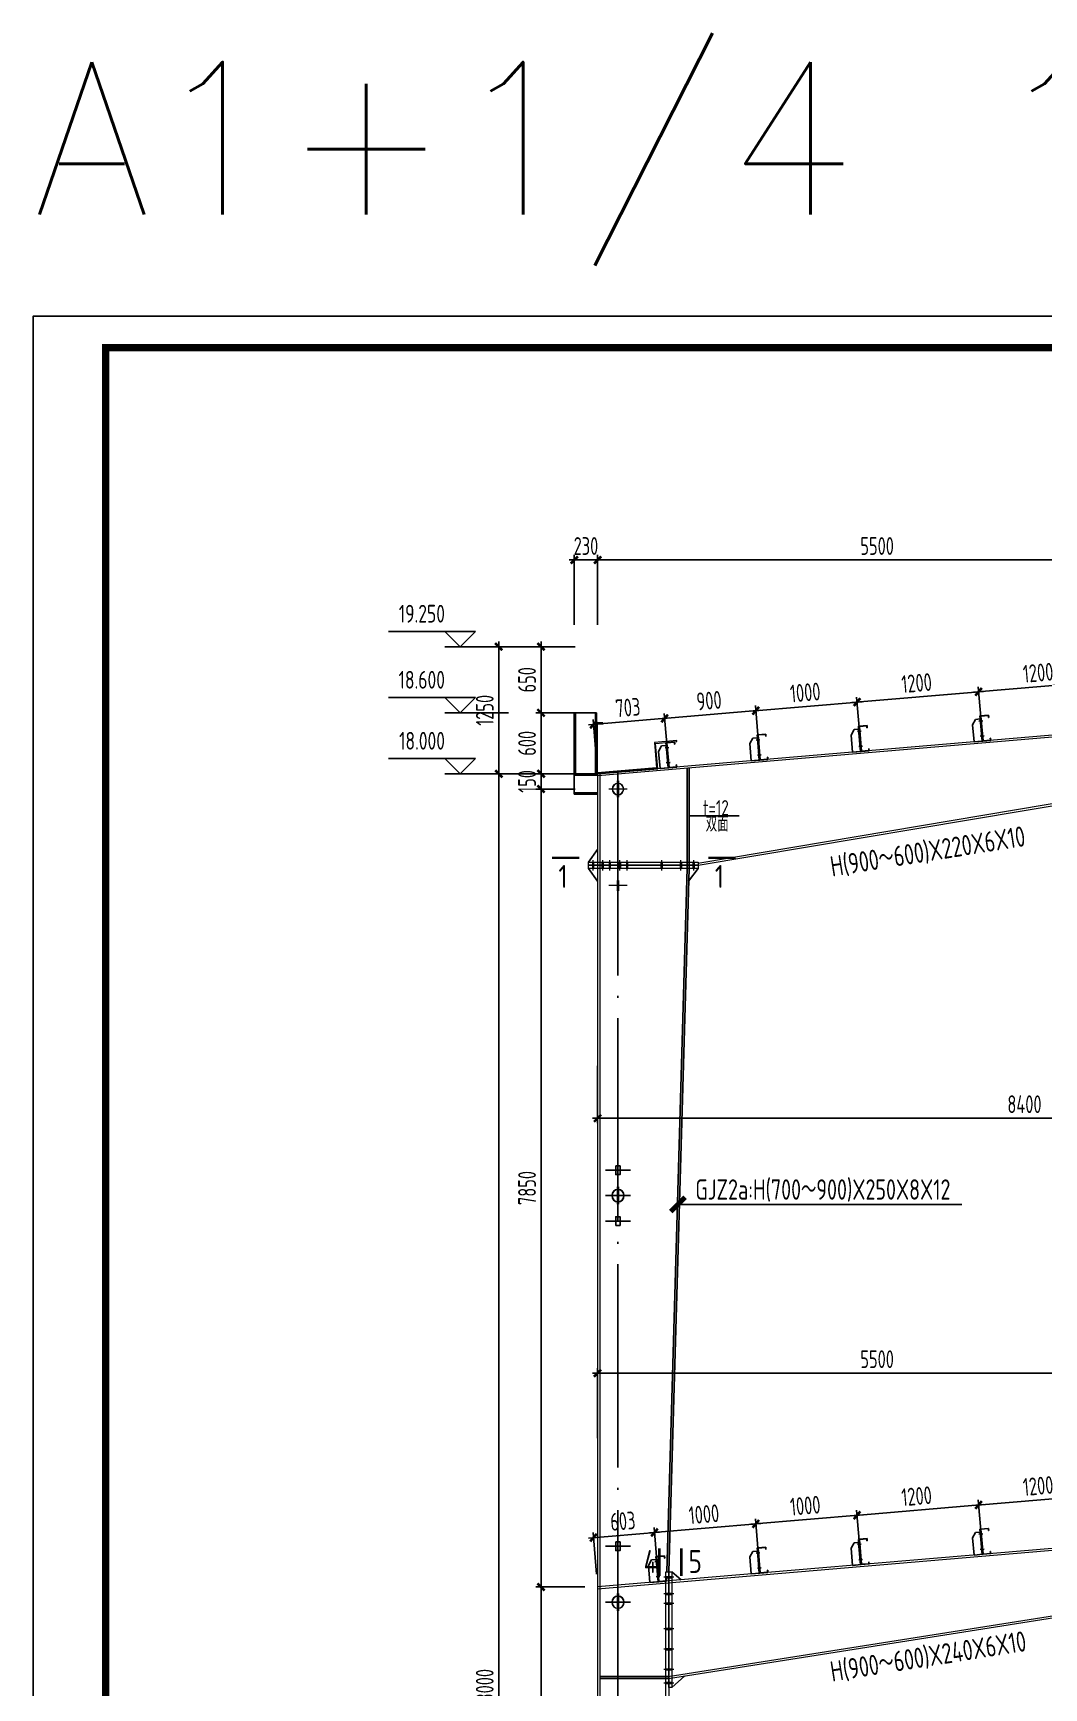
# Model space of a CAD drawing. Extents: x -3102990 to -851544, y -5293060 to -2540151.
# Drawn here: x -1262296 to -1242404, y -2657891 to -2625331 of the extents above; entities that cross this region are included whole.
import ezdxf
from ezdxf.enums import TextEntityAlignment as Align

# ---------------------------------------------------------------- set-up
doc = ezdxf.new("R2010")
doc.units = 0
doc.header["$LTSCALE"] = 1000
doc.header["$PDMODE"] = 1
doc.linetypes.add('DOTE', pattern=[2.4200000000000004, 2, -0.2, 0.02, -0.2])
doc.layers.get('0').update_dxf_attribs({"linetype": 'CONTINUOUS'})
doc.layers.get('Defpoints').update_dxf_attribs({"linetype": 'CONTINUOUS'})
for name, color, linetype in [('10', 7, 'CONTINUOUS'), ('AXIS', 253, 'DOTE'), ('BEAM_CON', 4, 'CONTINUOUS'), ('COLU', 7, 'CONTINUOUS'), ('DIM', 3, 'CONTINUOUS'), ('NUM', 7, 'CONTINUOUS'), ('PUB_TITLE', 4, 'CONTINUOUS'), ('REIN', 1, 'CONTINUOUS'), ('TEXT', 7, 'CONTINUOUS'), ('THIN', 7, 'CONTINUOUS'), ('柱子', 3, 'CONTINUOUS'), ('檩托', 151, 'CONTINUOUS')]:
    doc.layers.add(name, color=color, linetype=linetype)
doc.layers.add('yichutu', color=7, linetype='CONTINUOUS', true_color=0xffffff, plot=False)
doc.styles.add('HZTXT', font='txt.shx', dxfattribs={"width": 0.7, "height": 300, "bigfont": 'hztxt.shx'})
doc.styles.add('SJQYTEXTSTYLE', font='GBXWXT.shx', dxfattribs={"bigfont": 'GBHZFS.shx'})
doc.styles.add('TSSD_Dimension', font='tssdeng.shx', dxfattribs={"width": 0.7, "bigfont": 'Hztxt.shx'})
doc.styles.add('TSSD_Label', font='tssdeng.shx', dxfattribs={"width": 0.75, "bigfont": 'hztxt.shx'})
doc.styles.add('TSSD_Norm', font='Tssdeng.shx', dxfattribs={"width": 0.75, "bigfont": 'hztxt.shx'})
doc.styles.add('TSSD_Rein', font='Tssdeng.shx', dxfattribs={"width": 0.75, "bigfont": 'hztxt.shx'})
doc.dimstyles.new('SJQY_30_100', dxfattribs={"dimtxt": 350, "dimasz": 100, "dimexe": 250, "dimexo": 250, "dimgap": 100, "dimtad": 1, "dimdec": 0, "dimlfac": 0.3, "dimzin": 0, "dimdsep": 46, "dimtxsty": 'SJQYTEXTSTYLE', "dimblk": 'ARCHTICK', "dimcen": 0, "dimclrd": 256, "dimclre": 256, "dimclrt": 256, "dimadec": 0, "dimazin": 0, "dimtfac": 1, "dimtdec": 0, "dimtix": 1, "dimtmove": 2, "dimatfit": 1, "dimldrblk": 'ARCHTICK', "dimfxl": 1, "dimtvp": 1, "dimtolj": 1, "dimtzin": 0, "dimlwd": -1, "dimlwe": -1, "dimarcsym": 0})
doc.dimstyles.new('TSSD_50_100', dxfattribs={"dimtxt": 350, "dimasz": 100, "dimexe": 100, "dimexo": 250, "dimgap": 100, "dimtad": 1, "dimdec": 0, "dimlfac": 0.5, "dimzin": 0, "dimdsep": 46, "dimtxsty": 'TSSD_Dimension', "dimblk": 'ARCHTICK', "dimcen": 0, "dimdle": 100, "dimclrt": 7, "dimadec": 0, "dimazin": 0, "dimtfac": 1, "dimtdec": 0, "dimtix": 1, "dimtmove": 2, "dimatfit": 3, "dimfxl": 1, "dimtolj": 1, "dimtzin": 0, "dimarcsym": 0})

# ---------------------------------------------------------------- blocks, each defined once
blk = doc.blocks.new('_ArchTick')
at = {"color": 0, "const_width": 0.5}
blk.add_lwpolyline([(-0.7071067811866669, -0.7071067811866669), (0.7071067811866669, 0.7071067811866669)], dxfattribs=at)
blk = doc.blocks.new('*D437')
at = {"layer": 'Defpoints', "color": 0, "ltscale": 1.5}
for p in [(-1251838.56440309, -2639905.191149875), (-1253132.543572719, -2675905.107607853), (-1251838.56440309, -2675905.107607853)]:
    blk.add_point(p, dxfattribs=at)
at = {"layer": 'DIM', "color": 0, "lineweight": -2, "ltscale": 1.5}
for p, q in [((-1252088.56440309, -2639905.191149875), (-1253232.543572719, -2639905.191149875)), ((-1253132.543572719, -2639805.191149875), (-1253132.543572719, -2676005.107607853)), ((-1252088.56440309, -2675905.107607853), (-1253232.543572719, -2675905.107607853))]:
    blk.add_line(p, q, dxfattribs=at)
at = {"layer": 'DIM', "color": 0, "lineweight": -2, "ltscale": 1.5, "xscale": 100, "yscale": 100, "zscale": 100}
for p, rotation in [((-1253132.543572719, -2639905.191149875), 90), ((-1253132.543572719, -2675905.107607853), 270)]:
    blk.add_blockref('_ArchTick', p, dxfattribs=dict(at, rotation=rotation))
at = {"layer": 'DIM', "color": 7, "ltscale": 1.5, "insert": (-1253407.543572719, -2657905.149378865), "char_height": 350, "attachment_point": 5, "rotation": 90, "style": 'TSSD_Dimension'}
blk.add_mtext('\\A1;18000', dxfattribs=at)
blk = doc.blocks.new('A$C28752233')
at = {"layer": '檩托'}
for p, q in [((-151.4193893836346, 22.72065077070147), (-218.6906250243774, -78.09234981797636)), ((-59.53504422144033, 22.72065084520727), (-151.4193893836346, 22.72065077070147)), ((-59.53504426591098, 83.31289750477299), (-59.53504422144033, 22.72065084520727)), ((-46.05664426169824, 83.31289751455188), (-59.53504426591098, 83.31289750477299)), ((-59.53504422144033, 22.72065084520727), (-59.53504391090246, -416.6870925971307)), ((-46.05664426169824, 83.31289751455188), (111.1913557880325, 83.31289762351662)), ((-46.05664390651509, -416.6870925882831), (-46.05664426169824, 83.31289751455188)), ((-46.05664390651509, -416.6870925882831), (-46.05664426169824, 83.31289751455188)), ((-40.4406442559557, 77.69689751788974), (-40.44064390909625, -411.0710925851017)), ((105.5753557906719, 77.69689762126654), (-40.4406442559557, 77.69689751788974)), ((105.5753558196011, 38.38489762227982), (105.5753557906719, 77.69689762126654)), ((111.1913558212109, 38.38489762600511), (105.5753558196011, 38.38489762227982)), ((111.1913557880325, 83.31289762351662), (111.1913558212109, 38.38489762600511)), ((-218.6906250243774, -78.09234981797636), (-218.6906247877632, -416.6870927182026)), ((-86.64684145030333, -17.77510250872001), (-11.9897228529444, -17.77510245610029)), ((-86.64684124349151, -315.5990926218219), (-11.98972264642362, -315.5990925696678)), ((-218.6906247877632, -416.6870927182026), (-46.05664390651509, -416.6870925882831)), ((111.1913561429828, -416.6870924793184), (-46.05664390651509, -416.6870925882831)), ((-40.44064390909625, -411.0710925851017), (105.5753561372403, -411.0710924826562)), ((105.5753561082529, -371.7590924846008), (111.1913561098627, -371.7590924808756)), ((105.5753561372403, -411.0710924826562), (105.5753561082529, -371.7590924846008)), ((111.1913561098627, -371.7590924808756), (111.1913561429828, -416.6870924793184))]:
    blk.add_line(p, q, dxfattribs=at)
at = {"layer": '檩托', "const_width": 19.99999999938275, "elevation": 792.9999999755224}
blk.add_lwpolyline([(-59.53504419163801, -17.77510248916224), (-40.44064418581547, -17.77510247565806)], dxfattribs=at)
at = {"layer": '檩托', "const_width": 19.99999999938275}
blk.add_lwpolyline([(-59.5350439849426, -315.5990926031955), (-40.44064397941111, -315.5990925906226)], dxfattribs=at)
blk = doc.blocks.new('*D448')
at = {"layer": 'Defpoints', "color": 0, "ltscale": 1.5}
for p in [(-1243689.860426131, -2638291.803205149), (-1243607.567876143, -2639262.855295017), (-1241216.139933922, -2639060.191910083)]:
    blk.add_point(p, dxfattribs=at)
at = {"layer": 'DIM', "color": 0, "lineweight": -2, "ltscale": 1.5}
for p, q in [((-1241237.250703093, -2638811.084833859), (-1241306.876791578, -2637989.496989727)), ((-1241198.78965342, -2638080.695512549), (-1243789.50325662, -2638300.247512817)), ((-1243628.678645314, -2639013.748218792), (-1243698.304733799, -2638192.160374659))]:
    blk.add_line(p, q, dxfattribs=at)
at = {"layer": 'DIM', "color": 0, "lineweight": -2, "ltscale": 1.5, "xscale": 100, "yscale": 100, "zscale": 100}
for p, rotation in [((-1241298.432483909, -2638089.139820217), 4.844000375027848), ((-1243689.860426131, -2638291.803205149), 184.8440003750278)]:
    blk.add_blockref('_ArchTick', p, dxfattribs=dict(at, rotation=rotation))
at = {"layer": 'DIM', "color": 7, "ltscale": 1.5, "insert": (-1242517.368301108, -2637916.453728836), "char_height": 350, "attachment_point": 5, "rotation": 4.84400037502786, "style": 'TSSD_Dimension'}
blk.add_mtext('\\A1;1200', dxfattribs=at)
blk = doc.blocks.new('*D449')
at = {"layer": 'Defpoints', "color": 0, "ltscale": 1.5}
for p in [(-1246081.288334332, -2638494.466587197), (-1243607.567876143, -2639262.855295014), (-1245998.995784344, -2639465.518677064)]:
    blk.add_point(p, dxfattribs=at)
at = {"layer": 'DIM', "color": 0, "lineweight": -2, "ltscale": 1.5}
for p, q in [((-1243590.217595641, -2638283.35889748), (-1246180.931164822, -2638502.910894865)), ((-1243628.678645315, -2639013.748218789), (-1243698.3047338, -2638192.160374658)), ((-1246020.106553516, -2639216.41160084), (-1246089.732642001, -2638394.823756707))]:
    blk.add_line(p, q, dxfattribs=at)
at = {"layer": 'DIM', "color": 0, "lineweight": -2, "ltscale": 1.5, "xscale": 100, "yscale": 100, "zscale": 100}
for p, rotation in [((-1243689.860426131, -2638291.803205148), 4.844000375027848), ((-1246081.288334332, -2638494.466587197), 184.8440003750278)]:
    blk.add_blockref('_ArchTick', p, dxfattribs=dict(at, rotation=rotation))
at = {"layer": 'DIM', "color": 7, "ltscale": 1.5, "insert": (-1244908.79622632, -2638119.117112326), "char_height": 350, "attachment_point": 5, "rotation": 4.84400037502786, "style": 'TSSD_Dimension'}
blk.add_mtext('\\A1;1200', dxfattribs=at)
blk = doc.blocks.new('*D451')
at = {"layer": 'Defpoints', "color": 0, "ltscale": 1.5}
for p in [(-1251186.145170423, -2635698.045972059), (-1251186.145170423, -2637225.107607853), (-1240186.145167564, -2637225.107607853)]:
    blk.add_point(p, dxfattribs=at)
at = {"layer": 'DIM', "color": 0, "lineweight": -2, "ltscale": 1.5}
for p, q in [((-1240086.145167564, -2635698.045972059), (-1251286.145170423, -2635698.045972059)), ((-1251186.145170423, -2636975.107607853), (-1251186.145170423, -2635598.045972059)), ((-1240186.145167564, -2636975.107607853), (-1240186.145167564, -2635598.045972059))]:
    blk.add_line(p, q, dxfattribs=at)
at = {"layer": 'DIM', "color": 0, "lineweight": -2, "ltscale": 1.5, "xscale": 100, "yscale": 100, "zscale": 100, "rotation": 180}
blk.add_blockref('_ArchTick', (-1251186.145170423, -2635698.045972059), dxfattribs=at)
at = {"layer": 'DIM', "color": 0, "lineweight": -2, "ltscale": 1.5, "xscale": 100, "yscale": 100, "zscale": 100}
blk.add_blockref('_ArchTick', (-1240186.145167564, -2635698.045972059), dxfattribs=at)
at = {"layer": 'DIM', "color": 7, "ltscale": 1.5, "insert": (-1245686.145168994, -2635423.045972059), "char_height": 350, "attachment_point": 5, "style": 'TSSD_Dimension'}
blk.add_mtext('\\A1;5500', dxfattribs=at)
blk = doc.blocks.new('*D452')
at = {"layer": 'Defpoints', "color": 0, "ltscale": 1.5}
for p in [(-1251646.145170424, -2635698.045972059), (-1251646.145170424, -2637225.107607853), (-1251186.145170423, -2637225.107607853)]:
    blk.add_point(p, dxfattribs=at)
at = {"layer": 'DIM', "color": 0, "lineweight": -2, "ltscale": 1.5}
for p, q in [((-1251646.145170424, -2635698.045972059), (-1251746.145170424, -2635698.045972059)), ((-1251646.145170424, -2636975.107607853), (-1251646.145170424, -2635598.045972059)), ((-1251186.145170423, -2635698.045972059), (-1251646.145170424, -2635698.045972059)), ((-1251186.145170423, -2636975.107607853), (-1251186.145170423, -2635598.045972059)), ((-1251186.145170423, -2635698.045972059), (-1251086.145170423, -2635698.045972059))]:
    blk.add_line(p, q, dxfattribs=at)
at = {"layer": 'DIM', "color": 0, "lineweight": -2, "ltscale": 1.5, "xscale": 100, "yscale": 100, "zscale": 100}
blk.add_blockref('_ArchTick', (-1251646.145170424, -2635698.045972059), dxfattribs=at)
at = {"layer": 'DIM', "color": 0, "lineweight": -2, "ltscale": 1.5, "xscale": 100, "yscale": 100, "zscale": 100, "rotation": 180}
blk.add_blockref('_ArchTick', (-1251186.145170423, -2635698.045972059), dxfattribs=at)
at = {"layer": 'DIM', "color": 7, "ltscale": 1.5, "insert": (-1251416.145170423, -2635423.045972059), "char_height": 350, "attachment_point": 5, "style": 'TSSD_Dimension'}
blk.add_mtext('\\A1;230', dxfattribs=at)
blk = doc.blocks.new('*D453')
at = {"layer": 'Defpoints', "color": 0, "ltscale": 1.5}
for p in [(-1248074.144944127, -2638663.352740564), (-1247991.845313821, -2639634.488378176), (-1245998.98872771, -2639465.60222681)]:
    blk.add_point(p, dxfattribs=at)
at = {"layer": 'DIM', "color": 0, "lineweight": -2, "ltscale": 1.5}
for p, q in [((-1245981.645527526, -2638486.02228153), (-1248173.787774617, -2638671.797048233)), ((-1248012.956082993, -2639385.381301952), (-1248082.589251796, -2638563.709910075)), ((-1246020.099496881, -2639216.495150586), (-1246089.732665685, -2638394.823758709))]:
    blk.add_line(p, q, dxfattribs=at)
at = {"layer": 'DIM', "color": 0, "lineweight": -2, "ltscale": 1.5, "xscale": 100, "yscale": 100, "zscale": 100}
for p, rotation in [((-1248074.144944127, -2638663.352740564), 184.8440003750839), ((-1246081.288358016, -2638494.466589199), 4.844000375083803)]:
    blk.add_blockref('_ArchTick', p, dxfattribs=dict(at, rotation=rotation))
at = {"layer": 'DIM', "color": 7, "ltscale": 1.5, "insert": (-1247100.938497161, -2638304.891881035), "char_height": 350, "attachment_point": 5, "rotation": 4.844000375083826, "style": 'TSSD_Dimension'}
blk.add_mtext('\\A1;1000', dxfattribs=at)
blk = doc.blocks.new('*D454')
at = {"layer": 'Defpoints', "color": 0, "ltscale": 1.5}
for p in [(-1249867.715892941, -2638815.350278604), (-1247991.845313821, -2639634.488378176), (-1249785.416262636, -2639786.485916211)]:
    blk.add_point(p, dxfattribs=at)
at = {"layer": 'DIM', "color": 0, "lineweight": -2, "ltscale": 1.5}
for p, q in [((-1247974.502113636, -2638654.908432902), (-1249967.35872343, -2638823.794586272)), ((-1248012.956082992, -2639385.381301951), (-1248082.589251794, -2638563.709910081)), ((-1249806.527031807, -2639537.378839986), (-1249876.160200609, -2638715.707448114))]:
    blk.add_line(p, q, dxfattribs=at)
at = {"layer": 'DIM', "color": 0, "lineweight": -2, "ltscale": 1.5, "xscale": 100, "yscale": 100, "zscale": 100}
for p, rotation in [((-1248074.144944126, -2638663.35274057), 4.844000375027848), ((-1249867.715892941, -2638815.350278604), 184.8440003750278)]:
    blk.add_blockref('_ArchTick', p, dxfattribs=dict(at, rotation=rotation))
at = {"layer": 'DIM', "color": 7, "ltscale": 1.5, "insert": (-1248994.152264622, -2638465.333725741), "char_height": 350, "attachment_point": 5, "rotation": 4.84400037502786, "style": 'TSSD_Dimension'}
blk.add_mtext('\\A1;900', dxfattribs=at)
blk = doc.blocks.new('*D455')
at = {"layer": 'Defpoints', "color": 0, "ltscale": 1.5}
for p in [(-1251268.437650175, -2638934.055512266), (-1251186.13801987, -2639905.191149875), (-1249785.416262636, -2639786.485916211)]:
    blk.add_point(p, dxfattribs=at)
at = {"layer": 'DIM', "color": 0, "lineweight": -2, "ltscale": 1.5}
for p, q in [((-1249768.073062451, -2638806.905970935), (-1251368.080480665, -2638942.499819935)), ((-1251207.248789042, -2639656.08407365), (-1251276.881957844, -2638834.412681777)), ((-1249806.527031807, -2639537.378839986), (-1249876.160200609, -2638715.707448114))]:
    blk.add_line(p, q, dxfattribs=at)
at = {"layer": 'DIM', "color": 0, "lineweight": -2, "ltscale": 1.5, "xscale": 100, "yscale": 100, "zscale": 100}
for p, rotation in [((-1251268.437650175, -2638934.055512266), 184.8440003750278), ((-1249867.715892941, -2638815.350278603), 4.844000375027848)]:
    blk.add_blockref('_ArchTick', p, dxfattribs=dict(at, rotation=rotation))
at = {"layer": 'DIM', "color": 7, "ltscale": 1.5, "insert": (-1250591.298617646, -2638600.685111588), "char_height": 350, "attachment_point": 5, "rotation": 4.84400037502786, "style": 'TSSD_Dimension'}
blk.add_mtext('\\A1;703', dxfattribs=at)
blk = doc.blocks.new('*D457')
at = {"layer": 'Defpoints', "color": 0, "ltscale": 1.5}
for p in [(-1252300.410804004, -2655905.191150672), (-1251186.138029286, -2655905.191150672), (-1251378.564400714, -2665905.107607853)]:
    blk.add_point(p, dxfattribs=at)
at = {"layer": 'DIM', "color": 0, "lineweight": -2, "ltscale": 1.5}
for p, q in [((-1251436.138029286, -2655905.191150672), (-1252400.410804004, -2655905.191150672)), ((-1252300.410804004, -2666005.107607853), (-1252300.410804004, -2655805.191150672)), ((-1251628.564400714, -2665905.107607853), (-1252400.410804004, -2665905.107607853))]:
    blk.add_line(p, q, dxfattribs=at)
at = {"layer": 'DIM', "color": 0, "lineweight": -2, "ltscale": 1.5, "xscale": 100, "yscale": 100, "zscale": 100}
for p, rotation in [((-1252300.410804004, -2655905.191150672), 90), ((-1252300.410804004, -2665905.107607853), 270)]:
    blk.add_blockref('_ArchTick', p, dxfattribs=dict(at, rotation=rotation))
at = {"layer": 'DIM', "color": 7, "ltscale": 1.5, "insert": (-1252575.410804004, -2660905.149379263), "char_height": 350, "attachment_point": 5, "rotation": 90, "style": 'TSSD_Dimension'}
blk.add_mtext('\\A1;5000', dxfattribs=at)
blk = doc.blocks.new('*D458')
at = {"layer": 'Defpoints', "color": 0, "ltscale": 1.5}
for p in [(-1252300.410804004, -2639905.191149875), (-1251378.564400714, -2639905.191149875), (-1251378.564400714, -2640205.107602144)]:
    blk.add_point(p, dxfattribs=at)
at = {"layer": 'DIM', "color": 0, "lineweight": -2, "ltscale": 1.5}
for p, q in [((-1251628.564400714, -2639905.191149875), (-1252400.410804004, -2639905.191149875)), ((-1252300.410804004, -2639905.191149875), (-1252300.410804004, -2639805.191149875)), ((-1252300.410804004, -2640205.107602144), (-1252300.410804004, -2639905.191149875)), ((-1251628.564400714, -2640205.107602144), (-1252400.410804004, -2640205.107602144)), ((-1252300.410804004, -2640205.107602144), (-1252300.410804004, -2640305.107602144))]:
    blk.add_line(p, q, dxfattribs=at)
at = {"layer": 'DIM', "color": 0, "lineweight": -2, "ltscale": 1.5, "xscale": 100, "yscale": 100, "zscale": 100}
for p, rotation in [((-1252300.410804004, -2639905.191149875), 270), ((-1252300.410804004, -2640205.107602144), 90)]:
    blk.add_blockref('_ArchTick', p, dxfattribs=dict(at, rotation=rotation))
at = {"layer": 'DIM', "color": 7, "ltscale": 1.5, "insert": (-1252575.410804004, -2640055.14937601), "char_height": 350, "attachment_point": 5, "rotation": 90, "style": 'TSSD_Dimension'}
blk.add_mtext('\\A1;150', dxfattribs=at)
blk = doc.blocks.new('*D459')
at = {"layer": 'Defpoints', "color": 0, "ltscale": 1.5}
for p in [(-1252300.410804004, -2638705.107602143), (-1251378.564400714, -2638705.107602143), (-1251378.564400714, -2639905.191149875)]:
    blk.add_point(p, dxfattribs=at)
at = {"layer": 'DIM', "color": 0, "lineweight": -2, "ltscale": 1.5}
for p, q in [((-1252300.410804004, -2640005.191149875), (-1252300.410804004, -2638605.107602143)), ((-1251628.564400714, -2638705.107602143), (-1252400.410804004, -2638705.107602143)), ((-1251628.564400714, -2639905.191149875), (-1252400.410804004, -2639905.191149875))]:
    blk.add_line(p, q, dxfattribs=at)
at = {"layer": 'DIM', "color": 0, "lineweight": -2, "ltscale": 1.5, "xscale": 100, "yscale": 100, "zscale": 100}
for p, rotation in [((-1252300.410804004, -2638705.107602143), 90), ((-1252300.410804004, -2639905.191149875), 270)]:
    blk.add_blockref('_ArchTick', p, dxfattribs=dict(at, rotation=rotation))
at = {"layer": 'DIM', "color": 7, "ltscale": 1.5, "insert": (-1252575.410804004, -2639305.14937601), "char_height": 350, "attachment_point": 5, "rotation": 90, "style": 'TSSD_Dimension'}
blk.add_mtext('\\A1;600', dxfattribs=at)
blk = doc.blocks.new('*D460')
at = {"layer": 'Defpoints', "color": 0, "ltscale": 1.5}
for p in [(-1252300.410804004, -2637405.107607853), (-1251378.564400714, -2637405.107607853), (-1251378.564400714, -2638705.107602143)]:
    blk.add_point(p, dxfattribs=at)
at = {"layer": 'DIM', "color": 0, "lineweight": -2, "ltscale": 1.5}
for p, q in [((-1252300.410804004, -2638805.107602143), (-1252300.410804004, -2637305.107607853)), ((-1251628.564400714, -2637405.107607853), (-1252400.410804004, -2637405.107607853)), ((-1251628.564400714, -2638705.107602143), (-1252400.410804004, -2638705.107602143))]:
    blk.add_line(p, q, dxfattribs=at)
at = {"layer": 'DIM', "color": 0, "lineweight": -2, "ltscale": 1.5, "xscale": 100, "yscale": 100, "zscale": 100}
for p, rotation in [((-1252300.410804004, -2637405.107607853), 90), ((-1252300.410804004, -2638705.107602143), 270)]:
    blk.add_blockref('_ArchTick', p, dxfattribs=dict(at, rotation=rotation))
at = {"layer": 'DIM', "color": 7, "ltscale": 1.5, "insert": (-1252575.410804004, -2638055.107604998), "char_height": 350, "attachment_point": 5, "rotation": 90, "style": 'TSSD_Dimension'}
blk.add_mtext('\\A1;650', dxfattribs=at)
blk = doc.blocks.new('*D461')
at = {"layer": 'Defpoints', "color": 0, "ltscale": 1.5}
for p in [(-1253132.543572719, -2637405.107607853), (-1251838.56440309, -2637405.107607853), (-1251838.56440309, -2639905.191149875)]:
    blk.add_point(p, dxfattribs=at)
at = {"layer": 'DIM', "color": 0, "lineweight": -2, "ltscale": 1.5}
for p, q in [((-1253132.543572719, -2640005.191149875), (-1253132.543572719, -2637305.107607853)), ((-1252088.56440309, -2637405.107607853), (-1253232.543572719, -2637405.107607853)), ((-1252088.56440309, -2639905.191149875), (-1253232.543572719, -2639905.191149875))]:
    blk.add_line(p, q, dxfattribs=at)
at = {"layer": 'DIM', "color": 0, "lineweight": -2, "ltscale": 1.5, "xscale": 100, "yscale": 100, "zscale": 100}
for p, rotation in [((-1253132.543572719, -2637405.107607853), 90), ((-1253132.543572719, -2639905.191149875), 270)]:
    blk.add_blockref('_ArchTick', p, dxfattribs=dict(at, rotation=rotation))
at = {"layer": 'DIM', "color": 7, "ltscale": 1.5, "insert": (-1253407.543572719, -2638655.149378865), "char_height": 350, "attachment_point": 5, "rotation": 90, "style": 'TSSD_Dimension'}
blk.add_mtext('\\A1;1250', dxfattribs=at)
blk = doc.blocks.new('*D471')
at = {"layer": 'Defpoints', "color": 0, "ltscale": 1.5}
for p in [(-1243689.860426131, -2654291.803205151), (-1243607.567876143, -2655262.855295017), (-1241216.139933922, -2655060.191910083)]:
    blk.add_point(p, dxfattribs=at)
at = {"layer": 'DIM', "color": 0, "lineweight": -2, "ltscale": 1.5}
for p, q in [((-1241198.78965342, -2654080.69551255), (-1243789.503256621, -2654300.247512819)), ((-1243628.678645314, -2655013.748218793), (-1243698.304733799, -2654192.160374661)), ((-1241237.250703093, -2654811.084833859), (-1241306.876791578, -2653989.496989729))]:
    blk.add_line(p, q, dxfattribs=at)
at = {"layer": 'DIM', "color": 0, "lineweight": -2, "ltscale": 1.5, "xscale": 100, "yscale": 100, "zscale": 100}
for p, rotation in [((-1243689.860426131, -2654291.803205151), 184.8440003750278), ((-1241298.432483909, -2654089.139820219), 4.844000375027848)]:
    blk.add_blockref('_ArchTick', p, dxfattribs=dict(at, rotation=rotation))
at = {"layer": 'DIM', "color": 7, "ltscale": 1.5, "insert": (-1242517.368301108, -2653916.453728838), "char_height": 350, "attachment_point": 5, "rotation": 4.84400037502786, "style": 'TSSD_Dimension'}
blk.add_mtext('\\A1;1200', dxfattribs=at)
blk = doc.blocks.new('*D472')
at = {"layer": 'Defpoints', "color": 0, "ltscale": 1.5}
for p in [(-1246081.288334332, -2654494.466587198), (-1243607.567876143, -2655262.855295014), (-1245998.995784344, -2655465.518677064)]:
    blk.add_point(p, dxfattribs=at)
at = {"layer": 'DIM', "color": 0, "lineweight": -2, "ltscale": 1.5}
for p, q in [((-1243590.217595641, -2654283.358897481), (-1246180.931164822, -2654502.910894867)), ((-1243628.678645314, -2655013.74821879), (-1243698.304733799, -2654192.160374659)), ((-1246020.106553515, -2655216.41160084), (-1246089.732642001, -2654394.823756708))]:
    blk.add_line(p, q, dxfattribs=at)
at = {"layer": 'DIM', "color": 0, "lineweight": -2, "ltscale": 1.5, "xscale": 100, "yscale": 100, "zscale": 100}
for p, rotation in [((-1243689.860426131, -2654291.803205149), 4.844000375027848), ((-1246081.288334332, -2654494.466587198), 184.8440003750278)]:
    blk.add_blockref('_ArchTick', p, dxfattribs=dict(at, rotation=rotation))
at = {"layer": 'DIM', "color": 7, "ltscale": 1.5, "insert": (-1244908.79622632, -2654119.117112327), "char_height": 350, "attachment_point": 5, "rotation": 4.84400037502786, "style": 'TSSD_Dimension'}
blk.add_mtext('\\A1;1200', dxfattribs=at)
blk = doc.blocks.new('*D474')
at = {"layer": 'Defpoints', "color": 0, "ltscale": 1.5}
for p in [(-1251186.145170423, -2651698.045972059), (-1251186.145170423, -2653225.107607853), (-1240186.145167564, -2653225.107607853)]:
    blk.add_point(p, dxfattribs=at)
at = {"layer": 'DIM', "color": 0, "lineweight": -2, "ltscale": 1.5}
for p, q in [((-1251186.145170423, -2652975.107607853), (-1251186.145170423, -2651598.045972059)), ((-1240186.145167564, -2652975.107607853), (-1240186.145167564, -2651598.045972059)), ((-1240086.145167564, -2651698.045972059), (-1251286.145170423, -2651698.045972059))]:
    blk.add_line(p, q, dxfattribs=at)
at = {"layer": 'DIM', "color": 0, "lineweight": -2, "ltscale": 1.5, "xscale": 100, "yscale": 100, "zscale": 100, "rotation": 180}
blk.add_blockref('_ArchTick', (-1251186.145170423, -2651698.045972059), dxfattribs=at)
at = {"layer": 'DIM', "color": 0, "lineweight": -2, "ltscale": 1.5, "xscale": 100, "yscale": 100, "zscale": 100}
blk.add_blockref('_ArchTick', (-1240186.145167564, -2651698.045972059), dxfattribs=at)
at = {"layer": 'DIM', "color": 7, "ltscale": 1.5, "insert": (-1245686.145168994, -2651423.045972059), "char_height": 350, "attachment_point": 5, "style": 'TSSD_Dimension'}
blk.add_mtext('\\A1;5500', dxfattribs=at)
blk = doc.blocks.new('*D475')
at = {"layer": 'Defpoints', "color": 0, "ltscale": 1.5}
for p in [(-1248074.144944127, -2654663.352740567), (-1245998.98872771, -2655465.60222681), (-1247991.845313821, -2655634.488378176)]:
    blk.add_point(p, dxfattribs=at)
at = {"layer": 'DIM', "color": 0, "lineweight": -2, "ltscale": 1.5}
for p, q in [((-1245981.645527526, -2654486.022281533), (-1248173.787774617, -2654671.797048235)), ((-1248012.956082993, -2655385.381301952), (-1248082.589251796, -2654563.709910077)), ((-1246020.099496882, -2655216.495150586), (-1246089.732665685, -2654394.823758712))]:
    blk.add_line(p, q, dxfattribs=at)
at = {"layer": 'DIM', "color": 0, "lineweight": -2, "ltscale": 1.5, "xscale": 100, "yscale": 100, "zscale": 100}
for p, rotation in [((-1248074.144944127, -2654663.352740567), 184.8440003750839), ((-1246081.288358016, -2654494.466589201), 4.844000375083803)]:
    blk.add_blockref('_ArchTick', p, dxfattribs=dict(at, rotation=rotation))
at = {"layer": 'DIM', "color": 7, "ltscale": 1.5, "insert": (-1247100.938497161, -2654304.891881037), "char_height": 350, "attachment_point": 5, "rotation": 4.844000375083826, "style": 'TSSD_Dimension'}
blk.add_mtext('\\A1;1000', dxfattribs=at)
blk = doc.blocks.new('*D476')
at = {"layer": 'Defpoints', "color": 0, "ltscale": 1.5}
for p in [(-1250067.001560561, -2654832.238894503), (-1249984.709010573, -2655803.290984378), (-1247991.845323237, -2655634.488378973)]:
    blk.add_point(p, dxfattribs=at)
at = {"layer": 'DIM', "color": 0, "lineweight": -2, "ltscale": 1.5}
for p, q in [((-1248012.956092408, -2655385.381302748), (-1248082.58926121, -2654563.709910878)), ((-1247974.502123052, -2654654.9084337), (-1250166.644391051, -2654840.683202172)), ((-1250005.819779744, -2655554.183908154), (-1250075.445868229, -2654732.596064013))]:
    blk.add_line(p, q, dxfattribs=at)
at = {"layer": 'DIM', "color": 0, "lineweight": -2, "ltscale": 1.5, "xscale": 100, "yscale": 100, "zscale": 100}
for p, rotation in [((-1248074.144953541, -2654663.352741368), 4.844000375027848), ((-1250067.001560561, -2654832.238894503), 184.8440003750278)]:
    blk.add_blockref('_ArchTick', p, dxfattribs=dict(at, rotation=rotation))
at = {"layer": 'DIM', "color": 7, "ltscale": 1.5, "insert": (-1249093.79510314, -2654473.778034089), "char_height": 350, "attachment_point": 5, "rotation": 4.84400037502786, "style": 'TSSD_Dimension'}
blk.add_mtext('\\A1;1000', dxfattribs=at)
blk = doc.blocks.new('*D477')
at = {"layer": 'Defpoints', "color": 0, "ltscale": 1.5}
for p in [(-1251268.437659591, -2654934.055513065), (-1251186.138029286, -2655905.191150672), (-1249984.709010573, -2655803.290984378)]:
    blk.add_point(p, dxfattribs=at)
at = {"layer": 'DIM', "color": 0, "lineweight": -2, "ltscale": 1.5}
for p, q in [((-1249967.358730071, -2654823.794586835), (-1251368.08049008, -2654942.499820733)), ((-1251207.248798457, -2655656.084074447), (-1251276.881967259, -2654834.412682575)), ((-1250005.819779744, -2655554.183908154), (-1250075.445868229, -2654732.596064014))]:
    blk.add_line(p, q, dxfattribs=at)
at = {"layer": 'DIM', "color": 0, "lineweight": -2, "ltscale": 1.5, "xscale": 100, "yscale": 100, "zscale": 100}
for p, rotation in [((-1251268.437659591, -2654934.055513065), 184.8440003750278), ((-1250067.001560561, -2654832.238894504), 4.844000375027848)]:
    blk.add_blockref('_ArchTick', p, dxfattribs=dict(at, rotation=rotation))
at = {"layer": 'DIM', "color": 7, "ltscale": 1.5, "insert": (-1250690.941456164, -2654609.129419938), "char_height": 350, "attachment_point": 5, "rotation": 4.84400037502786, "style": 'TSSD_Dimension'}
blk.add_mtext('\\A1;603', dxfattribs=at)
blk = doc.blocks.new('*D519')
at = {"layer": 'Defpoints', "color": 0, "ltscale": 1.5}
for p in [(-1251186.145167564, -2645397.941744434), (-1234386.145167564, -2645397.941744434), (-1234386.145167564, -2646681.122661786)]:
    blk.add_point(p, dxfattribs=at)
at = {"layer": 'DIM', "color": 0, "lineweight": -2, "ltscale": 1.5}
for p, q in [((-1251186.145167564, -2645647.941744434), (-1251186.145167564, -2646781.122661786)), ((-1234386.145167564, -2645647.941744434), (-1234386.145167564, -2646781.122661786)), ((-1251286.145167564, -2646681.122661786), (-1234286.145167564, -2646681.122661786))]:
    blk.add_line(p, q, dxfattribs=at)
at = {"layer": 'DIM', "color": 0, "lineweight": -2, "ltscale": 1.5, "xscale": 100, "yscale": 100, "zscale": 100, "rotation": 180}
blk.add_blockref('_ArchTick', (-1251186.145167564, -2646681.122661786), dxfattribs=at)
at = {"layer": 'DIM', "color": 0, "lineweight": -2, "ltscale": 1.5, "xscale": 100, "yscale": 100, "zscale": 100}
blk.add_blockref('_ArchTick', (-1234386.145167564, -2646681.122661786), dxfattribs=at)
at = {"layer": 'DIM', "color": 7, "ltscale": 1.5, "insert": (-1242786.145167564, -2646406.122661786), "char_height": 350, "attachment_point": 5, "style": 'TSSD_Dimension'}
blk.add_mtext('\\A1;8400', dxfattribs=at)
blk = doc.blocks.new('*D1657')
at = {"layer": 'Defpoints', "color": 0, "ltscale": 1.5}
for p in [(-1251378.564400714, -2640205.107602144), (-1252300.410804004, -2655905.107607853), (-1251378.564400714, -2655905.107607853)]:
    blk.add_point(p, dxfattribs=at)
at = {"layer": 'DIM', "color": 0, "lineweight": -2, "ltscale": 1.5}
for p, q in [((-1251628.564400714, -2640205.107602144), (-1252400.410804004, -2640205.107602144)), ((-1252300.410804004, -2640105.107602144), (-1252300.410804004, -2656005.107607853)), ((-1251628.564400714, -2655905.107607853), (-1252400.410804004, -2655905.107607853))]:
    blk.add_line(p, q, dxfattribs=at)
at = {"layer": 'DIM', "color": 0, "lineweight": -2, "ltscale": 1.5, "xscale": 100, "yscale": 100, "zscale": 100}
for p, rotation in [((-1252300.410804004, -2640205.107602144), 90), ((-1252300.410804004, -2655905.107607853), 270)]:
    blk.add_blockref('_ArchTick', p, dxfattribs=dict(at, rotation=rotation))
at = {"layer": 'DIM', "color": 7, "ltscale": 1.5, "insert": (-1252575.410804004, -2648055.107604999), "char_height": 350, "attachment_point": 5, "rotation": 90, "style": 'TSSD_Dimension'}
blk.add_mtext('\\A1;7850', dxfattribs=at)
blk = doc.blocks.new('A$C154754DE')
at = {"layer": 'PUB_TITLE'}
blk.add_lwpolyline([(-0.004790743812918663, 0.0009523904882371426), (-0.004790743812918663, 59400.00094083045), (105124.9952092562, 59400.00094083045), (105124.9952092562, 0.0009523904882371426)], close=True, dxfattribs=at)
at = {"layer": 'PUB_TITLE', "const_width": 141.4285714010475}
blk.add_lwpolyline([(103710.7094952455, 368.8309333883226), (103710.7094952455, 58781.37739182077), (1428.589703707956, 58781.37739182077), (1428.589703707956, 368.8309333883226), (103710.7094952455, 368.8309333883226)], dxfattribs=at)
blk = doc.blocks.new('yct-1051-594-105125-59399.99998844-100-1002.0')
at = {"layer": 'yichutu', "color": 7, "true_color": 0xffffff}
blk.add_lwpolyline([(0, 0), (0, 59399.99998843996), (105125, 59399.99998843996), (105125, 0)], close=True, dxfattribs=at)
at = {"layer": 'yichutu', "color": 7, "true_color": 0xffffff, "style": 'HZTXT'}
blk.add_text('A1+1/4 1:100', height=3000, dxfattribs=at).set_placement((0, 61399.99998843996))

msp = doc.modelspace()

# ---------------------------------------------------------------- linework, layer by layer
at = {"color": 4, "lineweight": 5, "ltscale": 1.5, "elevation": -2.000000000130967}
for points in [[(-1250900.143318383, -2640205.107602144, 1), (-1250672.143318383, -2640205.107602144, 1)], [(-1250894.143318383, -2640205.107602144, 1), (-1250678.143318383, -2640205.107602144, 1)], [(-1250908.543318383, -2648205.107598955, 1), (-1250663.743318383, -2648205.107598955, 1)], [(-1250903.443318383, -2648205.107598955, 1), (-1250668.843318383, -2648205.107598955, 1)], [(-1250908.543318383, -2656205.107598955, 1), (-1250663.743318383, -2656205.107598955, 1)], [(-1250903.443318383, -2656205.107598955, 1), (-1250668.843318383, -2656205.107598955, 1)]]:
    msp.add_lwpolyline(points, format="xyb", close=True, dxfattribs=at)
for points in [[(-1250796.143318383, -2640045.107602144), (-1250776.143318383, -2640045.107602144), (-1250776.143318383, -2640365.107602144), (-1250796.143318383, -2640365.107602144)], [(-1250794.643318383, -2648035.107598955), (-1250777.643318383, -2648035.107598955), (-1250777.643318383, -2648375.107598955), (-1250794.643318383, -2648375.107598955)], [(-1250794.643318383, -2656035.107598955), (-1250777.643318383, -2656035.107598955), (-1250777.643318383, -2656375.107598955), (-1250794.643318383, -2656375.107598955)]]:
    msp.add_lwpolyline(points, close=True, dxfattribs=at)
at = {"color": 4, "lineweight": 5, "ltscale": 1.5}
msp.add_lwpolyline([(-1250796.143318383, -2642005.191149875), (-1250776.143318383, -2642005.191149875), (-1250776.143318383, -2642205.191149875), (-1250796.143318383, -2642205.191149875)], close=True, dxfattribs=at)
at = {"layer": '10', "color": 6, "const_width": 50}
for points in [[(-1252084.590253046, -2641558.870963702), (-1251544.590253046, -2641558.870963702)], [(-1249007.569219881, -2641558.870963702), (-1248467.569219881, -2641558.870963702)], [(-1249973.798179306, -2655146.015732566), (-1249973.798179306, -2655686.015732566)], [(-1249539.775512869, -2655146.015732566), (-1249539.775512869, -2655686.015732566)]]:
    msp.add_lwpolyline(points, dxfattribs=at)
at = {"layer": 'AXIS', "ltscale": 2}
msp.add_line((-1250786.143318383, -2639871.209142254), (-1250786.143318383, -2675905.107607854), dxfattribs=at)
at = {"layer": 'AXIS', "lineweight": 5, "ltscale": 0.5}
for p, q in [((-1250606.641621951, -2640205.107602144, -2.000000000130967), (-1250965.645014816, -2640205.107602144, -2.000000000130967)), ((-1250606.641621951, -2642105.191149875), (-1250965.645014815, -2642105.191149875))]:
    msp.add_line(p, q, dxfattribs=at)
at = {"layer": 'AXIS', "linetype": 'DOTE'}
for p, q in [((-1250542.143315763, -2647705.107602145, -2.000000000130967), (-1251030.143315763, -2647705.107602145, -2.000000000130967)), ((-1250542.143315763, -2648205.107602144, -2.000000000130967), (-1251030.143315763, -2648205.107602144, -2.000000000130967)), ((-1250542.143315763, -2648705.107602143, -2.000000000130967), (-1251030.143315763, -2648705.107602143, -2.000000000130967)), ((-1250542.143315763, -2655105.107607854), (-1251030.143315763, -2655105.107607854)), ((-1250542.143315763, -2656205.107602144, -2.000000000130967), (-1251030.143315763, -2656205.107602144, -2.000000000130967))]:
    msp.add_line(p, q, dxfattribs=at)
at = {"layer": 'BEAM_CON', "lineweight": 5, "ltscale": 1.5}
msp.add_lwpolyline([(-1249625.732655309, -2639271.077010365), (-1249625.732628298, -2639250.980399811), (-1250066.041811417, -2639290.460219642), (-1250024.572977472, -2639786.482586294), (-1251186.145168045, -2639885.107602143), (-1251186.145168047, -2639885.107602143), (-1251186.145168047, -2638925.107602144), (-1251086.145168048, -2638925.107602144), (-1251086.145168048, -2638905.107602144), (-1251206.145168047, -2638905.107602144), (-1251206.145168047, -2639905.107602143), (-1251186.145168048, -2639905.107602143), (-1250004.578916548, -2639804.974874716), (-1250046.800454891, -2639306.760722268), (-1249625.732628298, -2639271.07700815)], dxfattribs=at)
at = {"layer": 'BEAM_CON', "ltscale": 1.5, "elevation": -2.000000000130967}
for points in [[(-1250828.643333231, -2647620.107602145), (-1250743.643333231, -2647620.107602145), (-1250743.643333231, -2647790.107602145), (-1250828.643333231, -2647790.107602145)], [(-1250828.643333231, -2648790.107602143), (-1250743.643333231, -2648790.107602143), (-1250743.643333231, -2648620.107602143), (-1250828.643333231, -2648620.107602143)]]:
    msp.add_lwpolyline(points, close=True, dxfattribs=at)
at = {"layer": 'BEAM_CON', "ltscale": 1.5}
msp.add_lwpolyline([(-1250828.64333323, -2655020.107607854), (-1250743.64333323, -2655020.107607854), (-1250743.64333323, -2655190.107607854), (-1250828.64333323, -2655190.107607854)], close=True, dxfattribs=at)
at = {"layer": 'COLU', "color": 4, "lineweight": 5}
for p, q in [((-1221686.145167564, -2637405.107607853), (-1251186.145167564, -2639905.107607853)), ((-1221682.767444497, -2637444.964740049), (-1251182.767444497, -2639944.964740049)), ((-1251186.145167564, -2639905.107607853), (-1251186.145167564, -2675905.107607853)), ((-1251146.145167564, -2639901.717777344), (-1251146.145167564, -2675905.107607853)), ((-1249212.789914265, -2641665.746919102), (-1240091.458222236, -2640129.173953126)), ((-1249206.145167564, -2641705.191149875), (-1240084.813475535, -2640168.618183899)), ((-1251274.170030446, -2641805.225049907), (-1251274.170030446, -2641605.157249843)), ((-1251086.145167564, -2641805.225049907), (-1251086.145167564, -2641605.157249843)), ((-1250946.145167564, -2641805.225049907), (-1250946.145167564, -2641605.157249843)), ((-1250746.145167564, -2641805.225049907), (-1250746.145167564, -2641605.157249843)), ((-1250606.145167564, -2641805.225049907), (-1250606.145167564, -2641605.157249843)), ((-1249924.701544946, -2641805.225049907), (-1249924.701544946, -2641605.157249843)), ((-1249546.00084037, -2641805.225049907), (-1249546.00084037, -2641605.157249843)), ((-1249294.770965382, -2641805.225049907), (-1249294.770965382, -2641605.157249843)), ((-1221686.145167564, -2653405.107607853), (-1251186.145167564, -2655905.107607853)), ((-1221682.767444497, -2653444.964740049), (-1251186.145167564, -2655945.250987766)), ((-1249686.111267532, -2655714.376991912), (-1249886.179067596, -2655714.376991912)), ((-1249686.111267532, -2656042.879222553), (-1249886.179067596, -2656042.879222553)), ((-1249686.111267532, -2656232.532251911), (-1249886.179067596, -2656232.532251911)), ((-1249795.625954562, -2657665.613335467), (-1240090.334444755, -2656132.28877704)), ((-1249789.829696572, -2657705.191149875), (-1240084.538186765, -2656171.866591448)), ((-1249686.111267532, -2656731.244610171), (-1249886.179067596, -2656731.244610171)), ((-1249686.111267532, -2657131.620307452), (-1249886.179067596, -2657131.620307452)), ((-1249686.111267532, -2657528.041979699), (-1249886.179067596, -2657528.041979699)), ((-1249686.111267532, -2657794.994154277), (-1249886.179067596, -2657794.994154277))]:
    msp.add_line(p, q, dxfattribs=at)
at = {"layer": 'COLU', "color": 4, "ltscale": 1.5}
for p, q in [((-1249426.106325485, -2641763.428805535), (-1249426.106325486, -2639796.095153692)), ((-1249386.145167564, -2641765.191149875), (-1249386.145167564, -2639792.708614885)), ((-1251366.145167564, -2641645.191149875), (-1251186.145167564, -2641395.191149875)), ((-1251366.145167564, -2641765.191149875), (-1251186.145167564, -2642015.191149875)), ((-1249826.12636191, -2655605.237123052), (-1249426.12636191, -2641763.964732875)), ((-1249786.145167564, -2655606.463540056), (-1249386.145167564, -2641765.19114988)), ((-1249206.145167564, -2641765.191149875), (-1249397.149123889, -2642014.705859629)), ((-1249726.145167564, -2655606.463540056), (-1249541.570805056, -2655765.736899165)), ((-1249789.829696572, -2657664.764460733), (-1251146.145167564, -2657664.764460733)), ((-1249789.829696572, -2657705.191149875), (-1251146.145167564, -2657705.191149875)), ((-1249726.145167564, -2657884.994154277), (-1249469.473651628, -2657654.578575213))]:
    msp.add_line(p, q, dxfattribs=at)
at = {"layer": 'COLU', "color": 4, "lineweight": 5}
for points in [[(-1249206.145167564, -2641645.191149875), (-1249206.145167564, -2641705.191149875), (-1251366.145167564, -2641705.191149875), (-1251366.145167564, -2641645.191149875)], [(-1249206.145167564, -2641705.191149875), (-1249206.145167564, -2641765.191149875), (-1251366.145167564, -2641765.191149875), (-1251366.145167564, -2641705.191149875)], [(-1249846.145167564, -2655606.463540056), (-1249786.145167564, -2655606.463540056), (-1249786.145167564, -2658084.994154277), (-1249846.145167564, -2658084.994154277)], [(-1249786.145167564, -2655606.463540056), (-1249726.145167564, -2655606.463540056), (-1249726.145167564, -2657884.994154277), (-1249786.145167564, -2657884.994154277)]]:
    msp.add_lwpolyline(points, close=True, dxfattribs=at)
at = {"layer": 'NUM', "ltscale": 1.5}
msp.add_line((-1249386.145167564, -2640732.086368674), (-1248400.378668346, -2640732.086368674), dxfattribs=at)
at = {"layer": 'REIN', "color": 4, "const_width": 50}
for points in [[(-1251274.170030446, -2641765.191149875), (-1251274.170030446, -2641645.191149875)], [(-1251086.145167564, -2641765.191149875), (-1251086.145167564, -2641645.191149875)], [(-1250946.145167564, -2641765.191149875), (-1250946.145167564, -2641645.191149875)], [(-1250746.145167564, -2641765.191149875), (-1250746.145167564, -2641645.191149875)], [(-1250606.145167564, -2641765.191149875), (-1250606.145167564, -2641645.191149875)], [(-1249924.701544946, -2641765.191149875), (-1249924.701544946, -2641645.191149875)], [(-1249546.00084037, -2641765.191149875), (-1249546.00084037, -2641645.191149875)], [(-1249294.770965382, -2641765.191149875), (-1249294.770965382, -2641645.191149875)], [(-1249726.145167564, -2655714.376991912), (-1249846.145167564, -2655714.376991912)], [(-1249726.145167564, -2656042.879222553), (-1249846.145167564, -2656042.879222553)], [(-1249726.145167564, -2656232.532251911), (-1249846.145167564, -2656232.532251911)], [(-1249726.145167564, -2656731.244610171), (-1249846.145167564, -2656731.244610171)], [(-1249726.145167564, -2657131.620307452), (-1249846.145167564, -2657131.620307452)], [(-1249726.145167564, -2657528.041979699), (-1249846.145167564, -2657528.041979699)], [(-1249726.145167564, -2657794.994154277), (-1249846.145167564, -2657794.994154277)]]:
    msp.add_lwpolyline(points, dxfattribs=at)
at = {"layer": 'TEXT', "color": 4, "lineweight": 5}
for p, q in [((-1251186.145170423, -2639905.107602143), (-1251206.145170425, -2639905.107602143)), ((-1251186.145170423, -2639885.107602143), (-1251186.145170425, -2639885.107602144))]:
    msp.add_line(p, q, dxfattribs=at)
at = {"layer": 'THIN'}
for p, q in [((-1254190.788972227, -2637105.107607853), (-1255301.365895304, -2637105.107607853)), ((-1253890.788972227, -2637405.107607853), (-1254190.788972227, -2637105.107607853)), ((-1253590.788972227, -2637105.107607853), (-1254190.788972227, -2637105.107607853)), ((-1253890.788972227, -2637405.107607853), (-1253590.788972227, -2637105.107607853)), ((-1252938.176904776, -2637405.107607853), (-1254190.788972227, -2637405.107607853)), ((-1253890.788972227, -2637405.107607853), (-1253890.788972227, -2637405.107607853)), ((-1254190.788972227, -2638405.107602143), (-1255301.365895304, -2638405.107602143)), ((-1253890.788972227, -2638705.107602143), (-1254190.788972227, -2638405.107602143)), ((-1253590.788972227, -2638405.107602143), (-1254190.788972227, -2638405.107602143)), ((-1253890.788972227, -2638705.107602143), (-1253590.788972227, -2638405.107602143)), ((-1252938.176904776, -2638705.107602143), (-1254190.788972227, -2638705.107602143)), ((-1253890.788972227, -2638705.107602143), (-1253890.788972227, -2638705.107602143)), ((-1254190.788972227, -2639605.191149875), (-1255301.365895304, -2639605.191149875)), ((-1253890.788972227, -2639905.191149875), (-1254190.788972227, -2639605.191149875)), ((-1253590.788972227, -2639605.191149875), (-1254190.788972227, -2639605.191149875)), ((-1253890.788972227, -2639905.191149875), (-1253590.788972227, -2639605.191149875)), ((-1252938.176904776, -2639905.191149875), (-1254190.788972227, -2639905.191149875)), ((-1253890.788972227, -2639905.191149875), (-1253890.788972227, -2639905.191149875))]:
    msp.add_line(p, q, dxfattribs=at)
at = {"layer": '柱子', "color": 4}
for p, q in [((-1251646.145170424, -2638705.107602143, 3.428549121053948e-05), (-1251646.145170424, -2639905.107602144)), ((-1251206.145170424, -2638705.107602143), (-1251646.145170424, -2638705.107602143, 3.428549121053948e-05)), ((-1251622.145170424, -2638705.107602143, 3.241505987716664e-05), (-1251622.145170424, -2639905.107602143)), ((-1251230.145170424, -2638705.107602143, 1.869800826170831e-06), (-1251230.145170425, -2639905.107602143)), ((-1251206.145170424, -2638705.107602143), (-1251206.145170425, -2639905.107602143)), ((-1251646.145170424, -2639905.107602143), (-1251646.145170424, -2640305.107602144)), ((-1251186.145170425, -2639905.107602144, -2), (-1251646.145170424, -2639905.107602144, -2)), ((-1251186.145170425, -2639929.107602144), (-1251646.145170424, -2639929.107602144)), ((-1251186.145170425, -2640281.107602144), (-1251646.145170424, -2640281.107602144)), ((-1251186.145170425, -2640305.107602144), (-1251646.145170424, -2640305.107602144))]:
    msp.add_line(p, q, dxfattribs=at)

# ---------------------------------------------------------------- block references
at = {"ltscale": 1.5}
msp.add_blockref('A$C154754DE', (-1262295.963441052, -2690302.405002781), dxfattribs=at)
at = {"layer": 'COLU', "ltscale": 1.5, "rotation": 4.841598288473257}
for p in [(-1245988.272431052, -2639046.43114993), (-1243596.8444993, -2638843.767765884), (-1249774.69996948, -2639367.314839628), (-1247981.129018698, -2639215.317301419), (-1243596.8444993, -2654843.767765884), (-1247981.129018698, -2655215.317301419), (-1245988.272431052, -2655046.43114993), (-1249973.985639875, -2655384.203455762)]:
    msp.add_blockref('A$C28752233', p, dxfattribs=at)
at = {"layer": 'yichutu'}
msp.add_blockref('yct-1051-594-105125-59399.99998844-100-1002.0', (-1262295.968231796, -2690302.404050391), dxfattribs=at)

# ---------------------------------------------------------------- texts
at = {"layer": '10', "color": 6, "style": 'TSSD_Rein', "width": 0.85}
for s, p in [('1', (-1251957.879904402, -2642149.381920482)), ('1', (-1248880.858871237, -2642149.381920482)), ('4', (-1250283.685940564, -2655629.631332322)), ('5', (-1249398.990680489, -2655629.631332322))]:
    msp.add_text(s, height=450, dxfattribs=at).set_placement(p)
at = {"layer": 'TEXT', "ltscale": 1.5, "width": 0.75}
for s, height, style, p in [('t=12', 300, 'TSSD_Rein', (-1249114.243936943, -2640722.990717153)), ('双面', 300, 'TSSD_Rein', (-1249058.886995998, -2641044.827885535)), ('GJZ2a:H(700～900)X250X8X12', 400, 'TSSD_Norm', (-1249262.380265146, -2648284.306279045))]:
    msp.add_text(s, height=height, dxfattribs=dict(at, style=style)).set_placement(p)
at = {"layer": 'TEXT', "ltscale": 1.5, "style": 'TSSD_Norm', "width": 0.75}
for s, p in [('H(900～600)X220X6X10', (-1246570.939097719, -2641929.285082096)), ('H(900～600)X240X6X10', (-1246570.939097719, -2657770.28955231))]:
    msp.add_text(s, height=400, rotation=9, dxfattribs=at).set_placement(p)
at = {"layer": 'THIN', "style": 'TSSD_Label', "width": 0.75}
for s, p in [('19.250', (-1254190.788972227, -2637035.107607853)), ('18.600', (-1254190.788972227, -2638335.107602143)), ('18.000', (-1254190.788972227, -2639535.191149875))]:
    msp.add_text(s, height=350, dxfattribs=at).set_placement(p, align=Align.BOTTOM_RIGHT)

# ---------------------------------------------------------------- dimensions: what is measured, and where the dimension line sits
at = {"layer": 'DIM', "ltscale": 1.5}
for base, p1, p2, picture, middle in [((-1251646.145170424, -2635698.045972059), (-1251186.145170423, -2637225.107607853), (-1251646.145170424, -2637225.107607853), '*D452', (-1251416.145170423, -2635423.045972059)), ((-1251186.145170423, -2635698.045972059), (-1240186.145167564, -2637225.107607853), (-1251186.145170423, -2637225.107607853), '*D451', (-1245686.145168994, -2635423.045972059)), ((-1234386.145167564, -2646681.122661786), (-1251186.145167564, -2645397.941744434), (-1234386.145167564, -2645397.941744434), '*D519', (-1242786.145167564, -2646406.122661786)), ((-1251186.145170423, -2651698.045972059), (-1240186.145167564, -2653225.107607853), (-1251186.145170423, -2653225.107607853), '*D474', (-1245686.145168994, -2651423.045972059))]:
    dim = msp.add_linear_dim(base=base, p1=p1, p2=p2, dimstyle='TSSD_50_100', dxfattribs=at)
    dim.commit()
    dim.dimension.update_dxf_attribs({"geometry": picture, "text_midpoint": middle})
for base, p1, p2, angle, picture, middle in [((-1253132.543572719, -2637405.107607853), (-1251838.56440309, -2639905.191149875), (-1251838.56440309, -2637405.107607853), 90, '*D461', (-1253407.543572719, -2638655.149378865)), ((-1252300.410804004, -2637405.107607853), (-1251378.564400714, -2638705.107602143), (-1251378.564400714, -2637405.107607853), 90, '*D460', (-1252575.410804004, -2638055.107604998)), ((-1243689.860426131, -2638291.803205149), (-1241216.139933922, -2639060.191910083), (-1243607.567876143, -2639262.855295017), 4.844000375027859, '*D448', (-1242517.368301108, -2637916.453728836)), ((-1246081.288334332, -2638494.466587197), (-1243607.567876143, -2639262.855295014), (-1245998.995784344, -2639465.518677065), 4.844000375027859, '*D449', (-1244908.79622632, -2638119.117112326)), ((-1251268.437650175, -2638934.055512266), (-1249785.416262636, -2639786.485916211), (-1251186.138019871, -2639905.191149875), 4.844000375027859, '*D455', (-1250591.298617646, -2638600.685111588)), ((-1249867.715892941, -2638815.350278604), (-1247991.845313821, -2639634.488378176), (-1249785.416262636, -2639786.485916211), 4.844000375027859, '*D454', (-1248994.152264622, -2638465.333725741)), ((-1252300.410804004, -2638705.107602143), (-1251378.564400714, -2639905.191149875), (-1251378.564400714, -2638705.107602143), 90, '*D459', (-1252575.410804004, -2639305.14937601)), ((-1253132.543572719, -2675905.107607853), (-1251838.56440309, -2639905.191149875), (-1251838.56440309, -2675905.107607853), 90, '*D437', (-1253407.543572719, -2657905.149378865)), ((-1252300.410804004, -2639905.191149875), (-1251378.564400714, -2640205.107602144), (-1251378.564400714, -2639905.191149875), 90, '*D458', (-1252575.410804004, -2640055.14937601)), ((-1252300.410804004, -2655905.107607853), (-1251378.564400714, -2640205.107602144), (-1251378.564400714, -2655905.107607853), 90, '*D1657', (-1252575.410804004, -2648055.107604999)), ((-1246081.288334332, -2654494.466587198), (-1243607.567876143, -2655262.855295014), (-1245998.995784344, -2655465.518677065), 4.844000375027859, '*D472', (-1244908.79622632, -2654119.117112327)), ((-1243689.860426131, -2654291.803205151), (-1241216.139933922, -2655060.191910083), (-1243607.567876143, -2655262.855295017), 4.844000375027859, '*D471', (-1242517.368301108, -2653916.453728838)), ((-1250067.001560561, -2654832.238894503), (-1247991.845323237, -2655634.488378973), (-1249984.709010573, -2655803.290984379), 4.844000375027859, '*D476', (-1249093.79510314, -2654473.778034089)), ((-1251268.437659591, -2654934.055513065), (-1249984.709010573, -2655803.290984379), (-1251186.138029286, -2655905.191150672), 4.844000375027859, '*D477', (-1250690.941456164, -2654609.129419938)), ((-1252300.410804004, -2655905.191150672), (-1251378.564400714, -2665905.107607853), (-1251186.138029286, -2655905.191150672), 90, '*D457', (-1252575.410804004, -2660905.149379263))]:
    dim = msp.add_linear_dim(base=base, p1=p1, p2=p2, angle=angle, dimstyle='TSSD_50_100', dxfattribs=at)
    dim.commit()
    dim.dimension.update_dxf_attribs({"geometry": picture, "text_midpoint": middle})
for p1, p2, distance, picture, middle in [((-1245998.98872771, -2639465.602226811), (-1247991.845313821, -2639634.488378176), -974.6166712039782, '*D453', (-1247100.938497161, -2638304.891881035)), ((-1245998.98872771, -2655465.602226811), (-1247991.845313821, -2655634.488378176), -974.6166712007301, '*D475', (-1247100.938497161, -2654304.891881037))]:
    dim = msp.add_aligned_dim(p1=p1, p2=p2, distance=distance, dimstyle='TSSD_50_100', dxfattribs=at)
    dim.commit()
    dim.dimension.update_dxf_attribs({"geometry": picture, "text_midpoint": middle})

# ---------------------------------------------------------------- leaders
at = {"layer": 'THIN', "lineweight": 5}
msp.add_leader([(-1249605.998448509, -2648378.032170962), (-1244020.017392058, -2648378.032170962)], dimstyle='SJQY_30_100', override={"dimasz": 200}, dxfattribs=at)

doc.saveas('drawing.dxf')
